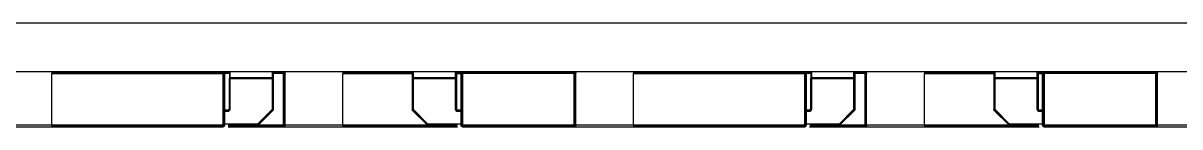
# Model space of a CAD drawing. Header units: millimetres. Extents: x 172 to 597, y 625 to 806.
# Drawn here: x 358.62 to 396.51, y 625.36 to 628.76 of the extents above; entities that cross this region are included whole.
import ezdxf

# ---------------------------------------------------------------- set-up
doc = ezdxf.new("R2010")
doc.units = ezdxf.units.MM

msp = doc.modelspace()

# ---------------------------------------------------------------- linework, layer by layer
at = {"color": 7, "linetype": 'Continuous', "lineweight": 25}
for p, q in [((520.623, 628.762), (175.961, 628.762)), ((520.623, 627.162), (175.961, 627.162)), ((359.564, 627.147), (365.164, 627.147)), ((359.564, 625.412), (359.564, 627.112)), ((359.564, 627.112), (365.164, 627.112)), ((365.164, 627.112), (365.164, 625.412)), ((365.199, 627.147), (365.2, 627.147)), ((365.199, 627.112), (365.199, 625.412)), ((365.214, 627.112), (365.214, 625.412)), ((365.215, 627.112), (365.214, 627.112)), ((365.215, 625.912), (365.215, 627.112)), ((365.364, 627.162), (365.364, 627.102)), ((365.376, 627.162), (365.376, 626.965)), ((366.814, 627.162), (366.814, 627.102)), ((366.814, 627.102), (366.814, 627.102)), ((366.814, 627.102), (366.814, 626.928)), ((366.814, 627.102), (366.814, 627.099)), ((366.814, 627.102), (366.814, 627.102)), ((367.149, 625.412), (367.149, 627.112)), ((367.184, 625.412), (367.184, 627.112)), ((369.089, 625.412), (369.089, 627.112)), ((371.364, 627.162), (371.364, 627.102)), ((371.375, 626.965), (371.375, 627.162)), ((372.814, 627.162), (372.814, 627.102)), ((372.814, 627.162), (372.814, 626.905)), ((372.814, 627.102), (372.814, 627.102)), ((372.814, 627.102), (372.814, 627.102)), ((372.814, 627.008), (372.814, 627.102)), ((372.964, 625.412), (372.964, 627.112)), ((372.978, 625.412), (372.978, 627.112)), ((376.674, 627.112), (373.013, 627.112)), ((373.013, 627.112), (373.013, 625.412)), ((373.013, 627.147), (376.674, 627.147)), ((376.674, 625.412), (376.674, 627.112)), ((376.709, 625.412), (376.709, 627.112)), ((378.614, 627.147), (384.214, 627.147)), ((378.614, 625.412), (378.614, 627.112)), ((378.614, 627.112), (384.214, 627.112)), ((384.214, 627.112), (384.214, 625.412)), ((384.249, 627.147), (384.25, 627.147)), ((384.249, 627.112), (384.249, 625.412)), ((384.264, 627.112), (384.264, 625.412)), ((384.265, 627.112), (384.264, 627.112)), ((384.265, 625.912), (384.265, 627.112)), ((384.414, 627.162), (384.414, 627.102)), ((384.426, 627.162), (384.426, 626.965)), ((385.864, 627.162), (385.864, 627.102)), ((385.864, 627.102), (385.864, 627.102)), ((385.864, 627.102), (385.864, 626.928)), ((385.864, 627.102), (385.864, 627.099)), ((385.864, 627.102), (385.864, 627.102)), ((386.199, 625.412), (386.199, 627.112)), ((386.234, 625.412), (386.234, 627.112)), ((388.139, 625.412), (388.139, 627.112)), ((390.414, 627.162), (390.414, 627.102)), ((390.425, 626.965), (390.425, 627.162)), ((391.864, 627.162), (391.864, 627.102)), ((391.864, 627.162), (391.864, 626.905)), ((391.864, 627.102), (391.864, 627.102)), ((391.864, 627.102), (391.864, 627.102)), ((391.864, 627.008), (391.864, 627.102)), ((392.014, 625.412), (392.014, 627.112)), ((392.028, 625.412), (392.028, 627.112)), ((395.724, 627.112), (392.063, 627.112)), ((392.063, 627.112), (392.063, 625.412)), ((392.063, 627.147), (395.724, 627.147)), ((395.724, 625.412), (395.724, 627.112)), ((395.759, 625.412), (395.759, 627.112)), ((365.214, 626.712), (365.214, 626.712)), ((365.214, 625.412), (365.214, 626.712)), ((365.214, 626.712), (365.214, 625.912)), ((365.364, 626.945), (365.376, 626.945)), ((365.364, 626.945), (365.364, 625.952)), ((365.376, 626.945), (365.376, 625.952)), ((365.376, 626.945), (365.404, 626.945)), ((366.774, 626.973), (365.404, 626.973)), ((366.774, 626.96), (365.404, 626.96)), ((365.404, 626.945), (366.774, 626.945)), ((365.404, 625.952), (365.404, 626.945)), ((366.774, 626.945), (366.802, 626.945)), ((366.774, 626.945), (366.774, 625.928)), ((366.802, 626.945), (366.814, 626.945)), ((366.802, 626.945), (366.802, 625.928)), ((366.814, 626.952), (366.814, 627.078)), ((366.814, 625.928), (366.814, 626.945)), ((366.814, 626.945), (366.814, 625.912)), ((366.814, 626.928), (366.814, 625.928)), ((366.814, 625.912), (366.814, 626.895)), ((371.364, 626.945), (371.375, 626.945)), ((371.364, 626.945), (371.364, 625.912)), ((371.375, 626.945), (371.404, 626.945)), ((371.375, 626.945), (371.375, 625.916)), ((372.774, 626.973), (371.404, 626.973)), ((372.774, 626.96), (371.404, 626.96)), ((371.404, 626.945), (372.774, 626.945)), ((371.404, 625.928), (371.404, 626.945)), ((372.774, 626.945), (372.774, 625.952)), ((372.774, 626.945), (372.802, 626.945)), ((372.802, 626.945), (372.814, 626.945)), ((372.802, 625.952), (372.802, 626.945)), ((372.814, 627.061), (372.814, 626.923)), ((372.814, 625.952), (372.814, 626.945)), ((372.814, 625.912), (372.814, 626.91)), ((372.814, 626.905), (372.814, 625.912)), ((372.814, 626.895), (372.814, 625.941)), ((384.264, 626.712), (384.264, 626.712)), ((384.264, 625.412), (384.264, 626.712)), ((384.264, 626.712), (384.264, 625.912)), ((384.414, 626.945), (384.426, 626.945)), ((384.414, 626.945), (384.414, 625.952)), ((384.426, 626.945), (384.426, 625.952)), ((384.426, 626.945), (384.454, 626.945)), ((385.824, 626.973), (384.454, 626.973)), ((385.824, 626.96), (384.454, 626.96)), ((384.454, 626.945), (385.824, 626.945)), ((384.454, 625.952), (384.454, 626.945)), ((385.824, 626.945), (385.852, 626.945)), ((385.824, 626.945), (385.824, 625.928)), ((385.852, 626.945), (385.864, 626.945)), ((385.852, 626.945), (385.852, 625.928)), ((385.864, 626.952), (385.864, 627.078)), ((385.864, 625.928), (385.864, 626.945)), ((385.864, 626.945), (385.864, 625.912)), ((385.864, 626.928), (385.864, 625.928)), ((385.864, 625.912), (385.864, 626.895)), ((390.414, 626.945), (390.425, 626.945)), ((390.414, 626.945), (390.414, 625.912)), ((390.425, 626.945), (390.425, 625.916)), ((390.425, 626.945), (390.454, 626.945)), ((391.824, 626.973), (390.454, 626.973)), ((391.824, 626.96), (390.454, 626.96)), ((390.454, 626.945), (391.824, 626.945)), ((390.454, 625.928), (390.454, 626.945)), ((391.824, 626.945), (391.824, 625.952)), ((391.824, 626.945), (391.852, 626.945)), ((391.852, 626.945), (391.864, 626.945)), ((391.852, 625.952), (391.852, 626.945)), ((391.864, 627.061), (391.864, 626.923)), ((391.864, 625.952), (391.864, 626.945)), ((391.864, 625.912), (391.864, 626.91)), ((391.864, 626.905), (391.864, 625.912)), ((391.864, 626.895), (391.864, 625.941)), ((365.364, 625.952), (365.376, 625.952)), ((365.376, 625.952), (365.404, 625.952)), ((372.774, 625.952), (372.802, 625.952)), ((372.802, 625.952), (372.814, 625.952)), ((372.814, 625.952), (372.814, 625.952)), ((384.414, 625.952), (384.426, 625.952)), ((384.426, 625.952), (384.454, 625.952)), ((391.824, 625.952), (391.852, 625.952)), ((391.852, 625.952), (391.864, 625.952)), ((391.864, 625.952), (391.864, 625.952)), ((365.324, 625.912), (365.214, 625.912)), ((365.324, 625.912), (365.324, 625.912)), ((366.774, 625.928), (366.298, 625.452)), ((366.314, 625.412), (366.814, 625.912)), ((366.814, 625.912), (366.314, 625.412)), ((366.794, 625.908), (366.318, 625.432)), ((366.326, 625.423), (366.802, 625.9)), ((366.802, 625.9), (366.326, 625.423)), ((366.802, 625.928), (366.774, 625.928)), ((366.814, 625.928), (366.802, 625.928)), ((366.802, 625.9), (366.802, 625.9)), ((366.811, 625.913), (366.811, 625.913)), ((366.814, 625.928), (366.814, 625.928)), ((366.814, 625.912), (366.814, 625.912)), ((371.364, 625.912), (371.864, 625.412)), ((371.869, 625.423), (371.375, 625.916)), ((371.88, 625.452), (371.404, 625.928)), ((372.825, 625.923), (372.825, 625.923)), ((372.964, 625.912), (372.854, 625.912)), ((384.374, 625.912), (384.264, 625.912)), ((384.374, 625.912), (384.374, 625.912)), ((385.824, 625.928), (385.348, 625.452)), ((385.364, 625.412), (385.864, 625.912)), ((385.864, 625.912), (385.364, 625.412)), ((385.844, 625.908), (385.368, 625.432)), ((385.376, 625.423), (385.852, 625.9)), ((385.852, 625.9), (385.376, 625.423)), ((385.852, 625.928), (385.824, 625.928)), ((385.864, 625.928), (385.852, 625.928)), ((385.852, 625.9), (385.852, 625.9)), ((385.861, 625.913), (385.861, 625.913)), ((385.864, 625.928), (385.864, 625.928)), ((385.864, 625.912), (385.864, 625.912)), ((390.414, 625.912), (390.914, 625.412)), ((390.919, 625.423), (390.425, 625.916)), ((390.93, 625.452), (390.454, 625.928)), ((391.875, 625.923), (391.875, 625.923)), ((392.014, 625.912), (391.904, 625.912)), ((365.164, 625.412), (359.564, 625.412)), ((365.164, 625.376), (359.564, 625.376)), ((359.564, 625.362), (365.164, 625.362)), ((365.33, 625.362), (367.149, 625.362)), ((365.339, 625.412), (366.298, 625.412)), ((366.298, 625.412), (366.298, 625.412)), ((366.298, 625.412), (366.314, 625.412)), ((366.313, 625.415), (366.313, 625.415)), ((366.314, 625.412), (366.313, 625.415)), ((366.314, 625.412), (366.314, 625.412)), ((366.326, 625.423), (366.326, 625.423)), ((369.089, 625.362), (372.848, 625.362)), ((371.864, 625.412), (372.838, 625.412)), ((376.674, 625.412), (373.013, 625.412)), ((373.013, 625.376), (376.674, 625.376)), ((373.013, 625.362), (376.674, 625.362)), ((384.214, 625.412), (378.614, 625.412)), ((384.214, 625.376), (378.614, 625.376)), ((378.614, 625.362), (384.214, 625.362)), ((384.38, 625.362), (386.199, 625.362)), ((384.389, 625.412), (385.348, 625.412)), ((385.348, 625.412), (385.348, 625.412)), ((385.348, 625.412), (385.364, 625.412)), ((385.363, 625.415), (385.363, 625.415)), ((385.364, 625.412), (385.363, 625.415)), ((385.364, 625.412), (385.364, 625.412)), ((385.376, 625.423), (385.376, 625.423)), ((388.139, 625.362), (391.898, 625.362)), ((390.914, 625.412), (391.888, 625.412)), ((395.724, 625.412), (392.063, 625.412)), ((392.063, 625.376), (395.724, 625.376)), ((392.063, 625.362), (395.724, 625.362))]:
    msp.add_line(p, q, dxfattribs=at)
at = {"color": 8, "linetype": 'Continuous', "lineweight": 25}
for p, q in [((365.199, 627.147), (365.364, 627.147)), ((365.364, 627.112), (365.215, 627.112)), ((365.404, 626.973), (365.404, 627.162)), ((366.774, 627.162), (366.774, 626.973)), ((366.802, 627.162), (366.802, 626.965)), ((366.814, 626.945), (366.814, 627.162)), ((366.814, 627.102), (366.814, 627.162)), ((366.814, 627.162), (366.814, 626.945)), ((366.814, 627.147), (367.149, 627.147)), ((367.149, 627.112), (366.814, 627.112)), ((366.814, 627.102), (366.814, 627.102)), ((369.089, 627.147), (371.364, 627.147)), ((369.089, 627.112), (371.364, 627.112)), ((371.404, 626.973), (371.404, 627.162)), ((372.774, 627.162), (372.774, 626.973)), ((372.802, 626.965), (372.802, 627.162)), ((372.814, 626.945), (372.814, 627.162)), ((372.814, 627.102), (372.814, 627.162)), ((372.814, 627.147), (372.978, 627.147)), ((372.814, 627.112), (372.964, 627.112)), ((384.249, 627.147), (384.414, 627.147)), ((384.414, 627.112), (384.265, 627.112)), ((384.454, 626.973), (384.454, 627.162)), ((385.824, 627.162), (385.824, 626.973)), ((385.852, 627.162), (385.852, 626.965)), ((385.864, 626.945), (385.864, 627.162)), ((385.864, 627.102), (385.864, 627.162)), ((385.864, 627.162), (385.864, 626.945)), ((385.864, 627.147), (386.199, 627.147)), ((386.199, 627.112), (385.864, 627.112)), ((385.864, 627.102), (385.864, 627.102)), ((388.139, 627.147), (390.414, 627.147)), ((388.139, 627.112), (390.414, 627.112)), ((390.454, 626.973), (390.454, 627.162)), ((391.824, 627.162), (391.824, 626.973)), ((391.852, 626.965), (391.852, 627.162)), ((391.864, 626.945), (391.864, 627.162)), ((391.864, 627.102), (391.864, 627.162)), ((391.864, 627.147), (392.028, 627.147)), ((391.864, 627.112), (392.014, 627.112)), ((366.814, 626.895), (366.814, 626.895)), ((385.864, 626.895), (385.864, 626.895)), ((365.324, 625.9), (365.214, 625.9)), ((365.214, 625.872), (365.324, 625.872)), ((372.964, 625.9), (372.854, 625.9)), ((372.854, 625.872), (372.964, 625.872)), ((384.374, 625.9), (384.264, 625.9)), ((384.264, 625.872), (384.374, 625.872)), ((392.014, 625.9), (391.904, 625.9)), ((391.904, 625.872), (392.014, 625.872)), ((366.298, 625.452), (365.214, 625.452)), ((365.335, 625.376), (367.149, 625.376)), ((366.298, 625.423), (365.339, 625.423)), ((367.149, 625.412), (366.315, 625.412)), ((371.863, 625.412), (369.089, 625.412)), ((372.843, 625.376), (369.089, 625.376)), ((371.869, 625.423), (372.839, 625.423)), ((372.964, 625.452), (371.88, 625.452)), ((385.348, 625.452), (384.264, 625.452)), ((384.385, 625.376), (386.199, 625.376)), ((385.348, 625.423), (384.389, 625.423)), ((386.199, 625.412), (385.365, 625.412)), ((390.913, 625.412), (388.139, 625.412)), ((391.893, 625.376), (388.139, 625.376)), ((390.919, 625.423), (391.889, 625.423)), ((392.014, 625.452), (390.93, 625.452))]:
    msp.add_line(p, q, dxfattribs=at)
at = {"color": 7, "linetype": 'Continuous', "lineweight": 25, "flags": 128}
for points in [[(365.164, 627.112), (365.168, 627.116), (365.172, 627.12), (365.176, 627.124), (365.18, 627.128), (365.184, 627.132), (365.187, 627.135), (365.19, 627.138), (365.193, 627.141)], [(367.199, 625.412), (367.199, 626.364), (367.199, 627.112)], [(373.013, 627.112), (373.009, 627.116), (373.005, 627.12), (373.001, 627.124), (372.997, 627.128), (372.994, 627.132), (372.99, 627.135), (372.987, 627.138), (372.985, 627.141)], [(376.724, 625.412), (376.724, 626.364), (376.724, 627.112)], [(384.214, 627.112), (384.218, 627.116), (384.222, 627.12), (384.226, 627.124), (384.23, 627.128), (384.234, 627.132), (384.237, 627.135), (384.24, 627.138), (384.243, 627.141)], [(386.249, 625.412), (386.249, 626.364), (386.249, 627.112)], [(392.063, 627.112), (392.059, 627.116), (392.055, 627.12), (392.051, 627.124), (392.047, 627.128), (392.044, 627.132), (392.04, 627.135), (392.037, 627.138), (392.035, 627.141)], [(395.774, 625.412), (395.774, 626.364), (395.774, 627.112)], [(365.404, 626.96), (365.404, 626.962), (365.404, 626.964), (365.404, 626.966), (365.404, 626.967), (365.404, 626.969), (365.404, 626.97), (365.404, 626.972), (365.404, 626.973)], [(365.404, 626.945), (365.404, 626.947), (365.404, 626.949), (365.404, 626.951), (365.404, 626.953), (365.404, 626.955), (365.404, 626.957), (365.404, 626.959), (365.404, 626.96)], [(366.774, 626.973), (366.774, 626.972), (366.774, 626.97), (366.774, 626.969), (366.774, 626.967), (366.774, 626.966), (366.774, 626.964), (366.774, 626.962), (366.774, 626.96)], [(366.774, 626.96), (366.774, 626.959), (366.774, 626.957), (366.774, 626.955), (366.774, 626.953), (366.774, 626.951), (366.774, 626.949), (366.774, 626.947), (366.774, 626.945)], [(366.814, 626.895), (366.814, 626.903), (366.814, 626.911), (366.814, 626.918), (366.814, 626.926), (366.814, 626.933), (366.814, 626.94), (366.814, 626.946), (366.814, 626.952)], [(371.404, 626.96), (371.404, 626.962), (371.404, 626.964), (371.404, 626.966), (371.404, 626.967), (371.404, 626.969), (371.404, 626.97), (371.404, 626.972), (371.404, 626.973)], [(371.404, 626.945), (371.404, 626.947), (371.404, 626.949), (371.404, 626.951), (371.404, 626.953), (371.404, 626.955), (371.404, 626.957), (371.404, 626.959), (371.404, 626.96)], [(372.774, 626.973), (372.774, 626.972), (372.774, 626.97), (372.774, 626.969), (372.774, 626.967), (372.774, 626.966), (372.774, 626.964), (372.774, 626.962), (372.774, 626.96)], [(372.774, 626.96), (372.774, 626.959), (372.774, 626.957), (372.774, 626.955), (372.774, 626.953), (372.774, 626.951), (372.774, 626.949), (372.774, 626.947), (372.774, 626.945)], [(372.814, 626.923), (372.814, 626.922), (372.814, 626.92), (372.814, 626.919), (372.814, 626.917), (372.814, 626.916), (372.814, 626.914), (372.814, 626.912), (372.814, 626.91)], [(372.814, 626.91), (372.814, 626.909), (372.814, 626.907), (372.814, 626.905), (372.814, 626.903), (372.814, 626.901), (372.814, 626.899), (372.814, 626.897), (372.814, 626.895)], [(384.454, 626.96), (384.454, 626.962), (384.454, 626.964), (384.454, 626.966), (384.454, 626.967), (384.454, 626.969), (384.454, 626.97), (384.454, 626.972), (384.454, 626.973)], [(384.454, 626.945), (384.454, 626.947), (384.454, 626.949), (384.454, 626.951), (384.454, 626.953), (384.454, 626.955), (384.454, 626.957), (384.454, 626.959), (384.454, 626.96)], [(385.824, 626.973), (385.824, 626.972), (385.824, 626.97), (385.824, 626.969), (385.824, 626.967), (385.824, 626.966), (385.824, 626.964), (385.824, 626.962), (385.824, 626.96)], [(385.824, 626.96), (385.824, 626.959), (385.824, 626.957), (385.824, 626.955), (385.824, 626.953), (385.824, 626.951), (385.824, 626.949), (385.824, 626.947), (385.824, 626.945)], [(385.864, 626.895), (385.864, 626.903), (385.864, 626.911), (385.864, 626.918), (385.864, 626.926), (385.864, 626.933), (385.864, 626.94), (385.864, 626.946), (385.864, 626.952)], [(390.454, 626.96), (390.454, 626.962), (390.454, 626.964), (390.454, 626.966), (390.454, 626.967), (390.454, 626.969), (390.454, 626.97), (390.454, 626.972), (390.454, 626.973)], [(390.454, 626.945), (390.454, 626.947), (390.454, 626.949), (390.454, 626.951), (390.454, 626.953), (390.454, 626.955), (390.454, 626.957), (390.454, 626.959), (390.454, 626.96)], [(391.824, 626.973), (391.824, 626.972), (391.824, 626.97), (391.824, 626.969), (391.824, 626.967), (391.824, 626.966), (391.824, 626.964), (391.824, 626.962), (391.824, 626.96)], [(391.824, 626.96), (391.824, 626.959), (391.824, 626.957), (391.824, 626.955), (391.824, 626.953), (391.824, 626.951), (391.824, 626.949), (391.824, 626.947), (391.824, 626.945)], [(391.864, 626.923), (391.864, 626.922), (391.864, 626.92), (391.864, 626.919), (391.864, 626.917), (391.864, 626.916), (391.864, 626.914), (391.864, 626.912), (391.864, 626.91)], [(391.864, 626.91), (391.864, 626.909), (391.864, 626.907), (391.864, 626.905), (391.864, 626.903), (391.864, 626.901), (391.864, 626.899), (391.864, 626.897), (391.864, 626.895)], [(365.324, 625.872), (365.324, 625.876), (365.324, 625.879), (365.324, 625.883), (365.324, 625.887), (365.324, 625.891), (365.324, 625.894), (365.324, 625.897), (365.324, 625.9)], [(366.774, 625.928), (366.777, 625.925), (366.78, 625.923), (366.782, 625.92), (366.785, 625.917), (366.787, 625.915), (366.79, 625.913), (366.792, 625.91), (366.794, 625.908)], [(366.794, 625.908), (366.796, 625.906), (366.798, 625.905), (366.799, 625.903), (366.8, 625.902), (366.801, 625.901), (366.802, 625.9), (366.802, 625.9), (366.802, 625.9)], [(372.854, 625.9), (372.854, 625.897), (372.854, 625.894), (372.854, 625.891), (372.854, 625.887), (372.854, 625.883), (372.854, 625.879), (372.854, 625.876), (372.854, 625.872)], [(384.374, 625.872), (384.374, 625.876), (384.374, 625.879), (384.374, 625.883), (384.374, 625.887), (384.374, 625.891), (384.374, 625.894), (384.374, 625.897), (384.374, 625.9)], [(385.824, 625.928), (385.827, 625.925), (385.83, 625.923), (385.832, 625.92), (385.835, 625.917), (385.837, 625.915), (385.84, 625.913), (385.842, 625.91), (385.844, 625.908)], [(385.844, 625.908), (385.846, 625.906), (385.848, 625.905), (385.849, 625.903), (385.85, 625.902), (385.851, 625.901), (385.852, 625.9), (385.852, 625.9), (385.852, 625.9)], [(391.904, 625.9), (391.904, 625.897), (391.904, 625.894), (391.904, 625.891), (391.904, 625.887), (391.904, 625.883), (391.904, 625.879), (391.904, 625.876), (391.904, 625.872)], [(366.318, 625.432), (366.315, 625.434), (366.313, 625.436), (366.311, 625.438), (366.308, 625.441), (366.306, 625.443), (366.303, 625.446), (366.3, 625.449), (366.298, 625.452)], [(366.298, 625.452), (366.3, 625.447), (366.302, 625.442), (366.304, 625.437), (366.305, 625.433), (366.307, 625.429), (366.309, 625.425), (366.31, 625.422), (366.311, 625.419)], [(366.298, 625.452), (366.298, 625.448), (366.298, 625.444), (366.298, 625.44), (366.298, 625.436), (366.298, 625.433), (366.298, 625.429), (366.298, 625.426), (366.298, 625.423)], [(366.298, 625.423), (366.298, 625.422), (366.298, 625.421), (366.298, 625.42), (366.298, 625.419), (366.298, 625.418), (366.298, 625.417), (366.298, 625.417), (366.298, 625.416)], [(366.323, 625.426), (366.322, 625.427), (366.322, 625.427), (366.321, 625.428), (366.32, 625.429), (366.32, 625.429), (366.319, 625.43), (366.318, 625.431), (366.318, 625.432)], [(385.368, 625.432), (385.365, 625.434), (385.363, 625.436), (385.361, 625.438), (385.358, 625.441), (385.356, 625.443), (385.353, 625.446), (385.35, 625.449), (385.348, 625.452)], [(385.348, 625.452), (385.35, 625.447), (385.352, 625.442), (385.354, 625.437), (385.355, 625.433), (385.357, 625.429), (385.359, 625.425), (385.36, 625.422), (385.361, 625.419)], [(385.348, 625.452), (385.348, 625.448), (385.348, 625.444), (385.348, 625.44), (385.348, 625.436), (385.348, 625.433), (385.348, 625.429), (385.348, 625.426), (385.348, 625.423)], [(385.348, 625.423), (385.348, 625.422), (385.348, 625.421), (385.348, 625.42), (385.348, 625.419), (385.348, 625.418), (385.348, 625.417), (385.348, 625.417), (385.348, 625.416)], [(385.373, 625.426), (385.372, 625.427), (385.372, 625.427), (385.371, 625.428), (385.37, 625.429), (385.37, 625.429), (385.369, 625.43), (385.368, 625.431), (385.368, 625.432)]]:
    msp.add_lwpolyline(points, dxfattribs=at)
at = {"color": 8, "linetype": 'Continuous', "lineweight": 25, "flags": 128}
for points in [[(366.814, 627.098), (366.814, 627.098), (366.814, 627.102)], [(385.864, 627.098), (385.864, 627.098), (385.864, 627.102)], [(366.814, 627.078), (366.814, 627.075), (366.814, 627.075)], [(366.814, 626.948), (366.814, 626.949), (366.814, 626.952)], [(385.864, 627.078), (385.864, 627.075), (385.864, 627.075)], [(385.864, 626.948), (385.864, 626.949), (385.864, 626.952)]]:
    msp.add_lwpolyline(points, dxfattribs=at)
at = {"color": 7, "linetype": 'Continuous', "lineweight": 25}
for centre, radius, start, end in [((365.152, 627.1), 0.0573, 44.5098, 77.9376), ((365.153, 627.1), 0.0572, 12.0531, 45.4946), ((347.53, 627.082), 19.284, 359.99, 0.0596), ((367.15, 627.081), 0.0659, 64.7745, 90.4684), ((367.161, 627.143), 0.0174, 351.691, 51.8998), ((367.095, 627.143), 0.0823, 337.3976, 357.8999), ((373.025, 627.1), 0.0572, 134.5101, 167.9429), ((379.014, 633.172), 8.528, 224.9463, 225.0079), ((373.025, 627.1), 0.0572, 102.0479, 135.4944), ((376.675, 627.081), 0.0659, 64.7745, 90.4684), ((376.686, 627.143), 0.0174, 351.691, 51.8998), ((376.62, 627.143), 0.0823, 337.3976, 357.8999), ((384.202, 627.1), 0.0573, 44.5098, 77.9376), ((384.203, 627.1), 0.0572, 12.0531, 45.4946), ((366.58, 627.082), 19.284, 359.99, 0.0596), ((386.2, 627.081), 0.0659, 64.7745, 90.4684), ((386.211, 627.143), 0.0174, 351.691, 51.8998), ((386.145, 627.143), 0.0823, 337.3976, 357.8999), ((392.075, 627.1), 0.0572, 134.5101, 167.9429), ((398.064, 633.172), 8.528, 224.9463, 225.0079), ((392.075, 627.1), 0.0572, 102.0479, 135.4944), ((395.725, 627.081), 0.0659, 64.7745, 90.4684), ((395.736, 627.143), 0.0174, 351.691, 51.8998), ((395.67, 627.143), 0.0823, 337.3976, 357.8999), ((365.389, 626.944), 0.025, 122.0784, 177.2146), ((365.403, 626.924), 0.0495, 88.9984, 123.6531), ((366.775, 626.924), 0.0495, 56.3519, 90.9999), ((366.789, 626.944), 0.0251, 2.8088, 57.9289), ((371.389, 626.944), 0.025, 122.0784, 177.2146), ((371.403, 626.924), 0.0495, 88.9984, 123.6531), ((372.775, 626.924), 0.0495, 56.3519, 90.9999), ((372.789, 626.944), 0.0251, 2.8088, 57.9289), ((384.439, 626.944), 0.025, 122.0784, 177.2146), ((384.453, 626.924), 0.0495, 88.9984, 123.6531), ((385.825, 626.924), 0.0495, 56.3519, 90.9999), ((385.839, 626.944), 0.0251, 2.8088, 57.9289), ((390.439, 626.944), 0.025, 122.0784, 177.2146), ((390.453, 626.924), 0.0495, 88.9984, 123.6531), ((391.825, 626.924), 0.0495, 56.3519, 90.9999), ((391.839, 626.944), 0.0251, 2.8088, 57.9289), ((365.324, 625.952), 0.08, 270, 0), ((365.324, 625.952), 0.04, 315, 0), ((372.854, 625.952), 0.08, 180, 270), ((372.854, 625.952), 0.04, 180, 225), ((372.854, 625.952), 0.04, 180, 225), ((384.374, 625.952), 0.08, 270, 0), ((384.374, 625.952), 0.04, 315, 0), ((391.904, 625.952), 0.08, 180, 270), ((391.904, 625.952), 0.04, 180, 225), ((391.904, 625.952), 0.04, 180, 225), ((365.324, 625.952), 0.04, 270, 315), ((374.966, 625.902), 9.642, 179.9404, 180.01), ((366.774, 625.928), 0.04, 315, 337.5), ((366.774, 625.928), 0.04, 315, 337.5), ((366.774, 625.928), 0.04, 337.5, 0), ((366.774, 625.928), 0.04, 337.5, 0), ((372.854, 625.952), 0.04, 225, 270), ((372.854, 625.952), 0.04, 225, 270), ((382.496, 625.902), 9.642, 179.9404, 180.01), ((384.374, 625.952), 0.04, 270, 315), ((394.016, 625.902), 9.642, 179.9404, 180.01), ((385.824, 625.928), 0.04, 315, 337.5), ((385.824, 625.928), 0.04, 315, 337.5), ((385.824, 625.928), 0.04, 337.5, 0), ((385.824, 625.928), 0.04, 337.5, 0), ((391.904, 625.952), 0.04, 225, 270), ((391.904, 625.952), 0.04, 225, 270), ((401.546, 625.902), 9.642, 179.9404, 180.01), ((365.164, 625.441), 0.0651, 269.5238, 295.8081), ((365.111, 625.38), 0.0817, 2.2627, 23.3367), ((365.176, 625.38), 0.0167, 306.9008, 8.5022), ((365.18, 625.414), 0.034, 292.0013, 355.5733), ((366.294, 625.461), 0.0449, 274.8087, 292.5479), ((368.421, 625.415), 2.123, 179.9865, 180.1005), ((366.298, 625.452), 0.04, 270, 292.5), ((366.298, 625.452), 0.04, 270, 292.5), ((366.294, 625.461), 0.0449, 292.4523, 310.1906), ((368.9, 626.491), 2.802, 202.4882, 202.5868), ((366.298, 625.452), 0.04, 292.5, 315), ((366.298, 625.452), 0.04, 292.5, 315), ((368.45, 627.553), 3.008, 224.9905, 225.071), ((367.15, 625.443), 0.0659, 269.5316, 295.2255), ((367.095, 625.38), 0.0825, 2.1142, 22.6812), ((367.161, 625.381), 0.0174, 308.1093, 8.3068), ((372.997, 625.414), 0.0339, 184.4034, 247.9953), ((373.001, 625.38), 0.0167, 171.5281, 233.1122), ((373.066, 625.38), 0.0813, 156.8233, 177.7827), ((373.013, 625.441), 0.0651, 244.1889, 270.4772), ((376.675, 625.443), 0.0659, 269.5316, 295.2255), ((376.62, 625.38), 0.0825, 2.1142, 22.6812), ((376.686, 625.381), 0.0174, 308.1093, 8.3068), ((384.214, 625.441), 0.0651, 269.5238, 295.8081), ((384.161, 625.38), 0.0817, 2.2627, 23.3367), ((384.226, 625.38), 0.0167, 306.9008, 8.5022), ((384.23, 625.414), 0.034, 292.0013, 355.5733), ((385.344, 625.461), 0.0449, 274.8087, 292.5479), ((387.471, 625.415), 2.123, 179.9865, 180.1005), ((385.348, 625.452), 0.04, 270, 292.5), ((385.348, 625.452), 0.04, 270, 292.5), ((385.344, 625.461), 0.0449, 292.4523, 310.1906), ((387.95, 626.491), 2.802, 202.4882, 202.5868), ((385.348, 625.452), 0.04, 292.5, 315), ((385.348, 625.452), 0.04, 292.5, 315), ((387.5, 627.553), 3.008, 224.9905, 225.071), ((386.2, 625.443), 0.0659, 269.5316, 295.2255), ((386.145, 625.38), 0.0825, 2.1142, 22.6812), ((386.211, 625.381), 0.0174, 308.1093, 8.3068), ((392.047, 625.414), 0.0339, 184.4034, 247.9953), ((392.051, 625.38), 0.0167, 171.5281, 233.1122), ((392.116, 625.38), 0.0813, 156.8233, 177.7827), ((392.063, 625.441), 0.0651, 244.1889, 270.4772), ((395.725, 625.443), 0.0659, 269.5316, 295.2255), ((395.67, 625.38), 0.0825, 2.1142, 22.6812), ((395.736, 625.381), 0.0174, 308.1093, 8.3068)]:
    msp.add_arc(centre, radius, start, end, dxfattribs=at)
for points in [[(359.564, 627.147), (359.564, 627.145), (359.564, 627.14), (359.564, 627.131), (359.564, 627.121), (359.564, 627.115), (359.564, 627.112)], [(365.164, 627.112), (365.164, 627.115), (365.164, 627.121), (365.164, 627.131), (365.164, 627.14), (365.164, 627.145), (365.164, 627.147)], [(365.199, 627.147), (365.201, 627.145), (365.206, 627.14), (365.21, 627.131), (365.213, 627.121), (365.214, 627.115), (365.214, 627.112)], [(365.215, 627.112), (365.214, 627.115), (365.214, 627.121), (365.211, 627.131), (365.206, 627.14), (365.202, 627.145), (365.2, 627.147)], [(367.149, 627.112), (367.149, 627.115), (367.149, 627.121), (367.149, 627.131), (367.149, 627.139), (367.149, 627.144), (367.149, 627.147)], [(367.171, 627.156), (367.175, 627.154), (367.183, 627.149), (367.192, 627.138), (367.198, 627.126), (367.199, 627.116), (367.199, 627.112)], [(369.089, 627.147), (369.089, 627.145), (369.089, 627.14), (369.089, 627.131), (369.089, 627.121), (369.089, 627.115), (369.089, 627.112)], [(372.964, 627.112), (372.964, 627.115), (372.964, 627.121), (372.967, 627.131), (372.972, 627.14), (372.976, 627.145), (372.978, 627.147)], [(373.013, 627.147), (373.013, 627.145), (373.013, 627.14), (373.013, 627.131), (373.013, 627.121), (373.013, 627.115), (373.013, 627.112)], [(376.674, 627.112), (376.674, 627.115), (376.674, 627.121), (376.674, 627.131), (376.674, 627.139), (376.674, 627.144), (376.674, 627.147)], [(376.696, 627.156), (376.7, 627.154), (376.708, 627.149), (376.717, 627.138), (376.723, 627.126), (376.724, 627.116), (376.724, 627.112)], [(378.614, 627.147), (378.614, 627.145), (378.614, 627.14), (378.614, 627.131), (378.614, 627.121), (378.614, 627.115), (378.614, 627.112)], [(384.214, 627.112), (384.214, 627.115), (384.214, 627.121), (384.214, 627.131), (384.214, 627.14), (384.214, 627.145), (384.214, 627.147)], [(384.249, 627.147), (384.251, 627.145), (384.256, 627.14), (384.26, 627.131), (384.263, 627.121), (384.264, 627.115), (384.264, 627.112)], [(384.265, 627.112), (384.264, 627.115), (384.264, 627.121), (384.261, 627.131), (384.256, 627.14), (384.252, 627.145), (384.25, 627.147)], [(386.199, 627.112), (386.199, 627.115), (386.199, 627.121), (386.199, 627.131), (386.199, 627.139), (386.199, 627.144), (386.199, 627.147)], [(386.221, 627.156), (386.225, 627.154), (386.233, 627.149), (386.242, 627.138), (386.248, 627.126), (386.249, 627.116), (386.249, 627.112)], [(388.139, 627.147), (388.139, 627.145), (388.139, 627.14), (388.139, 627.131), (388.139, 627.121), (388.139, 627.115), (388.139, 627.112)], [(392.014, 627.112), (392.014, 627.115), (392.014, 627.121), (392.017, 627.131), (392.022, 627.14), (392.026, 627.145), (392.028, 627.147)], [(392.063, 627.147), (392.063, 627.145), (392.063, 627.14), (392.063, 627.131), (392.063, 627.121), (392.063, 627.115), (392.063, 627.112)], [(395.724, 627.112), (395.724, 627.115), (395.724, 627.121), (395.724, 627.131), (395.724, 627.139), (395.724, 627.144), (395.724, 627.147)], [(395.746, 627.156), (395.75, 627.154), (395.758, 627.149), (395.767, 627.138), (395.773, 627.126), (395.774, 627.116), (395.774, 627.112)], [(359.564, 625.412), (359.564, 625.408), (359.564, 625.402), (359.564, 625.392), (359.564, 625.384), (359.564, 625.379), (359.564, 625.376)], [(359.564, 625.376), (359.564, 625.374), (359.564, 625.37), (359.564, 625.365), (359.564, 625.362), (359.564, 625.362), (359.564, 625.362)], [(365.164, 625.376), (365.164, 625.379), (365.164, 625.384), (365.164, 625.392), (365.164, 625.402), (365.164, 625.408), (365.164, 625.412)], [(365.164, 625.362), (365.164, 625.362), (365.164, 625.362), (365.164, 625.365), (365.164, 625.37), (365.164, 625.374), (365.164, 625.376)], [(365.214, 625.412), (365.214, 625.412), (365.213, 625.412), (365.21, 625.412), (365.206, 625.412), (365.201, 625.412), (365.199, 625.412)], [(365.214, 625.412), (365.214, 625.408), (365.213, 625.402), (365.21, 625.392), (365.206, 625.384), (365.201, 625.379), (365.199, 625.376)], [(365.199, 625.376), (365.202, 625.379), (365.206, 625.384), (365.211, 625.392), (365.214, 625.402), (365.214, 625.408), (365.214, 625.412)], [(367.149, 625.377), (367.149, 625.379), (367.149, 625.384), (367.149, 625.393), (367.149, 625.402), (367.149, 625.408), (367.149, 625.412)], [(367.149, 625.362), (367.149, 625.362), (367.149, 625.362), (367.149, 625.365), (367.149, 625.37), (367.149, 625.374), (367.149, 625.377)], [(367.199, 625.412), (367.199, 625.412), (367.198, 625.412), (367.195, 625.412), (367.191, 625.412), (367.186, 625.412), (367.184, 625.412)], [(369.089, 625.412), (369.089, 625.408), (369.089, 625.402), (369.089, 625.392), (369.089, 625.384), (369.089, 625.379), (369.089, 625.376)], [(369.089, 625.376), (369.089, 625.374), (369.089, 625.37), (369.089, 625.365), (369.089, 625.362), (369.089, 625.362), (369.089, 625.362)], [(372.964, 625.412), (372.964, 625.412), (372.964, 625.412), (372.967, 625.412), (372.972, 625.412), (372.976, 625.412), (372.978, 625.412)], [(372.978, 625.376), (372.976, 625.379), (372.972, 625.384), (372.967, 625.392), (372.964, 625.402), (372.964, 625.408), (372.964, 625.412)], [(373.013, 625.412), (373.013, 625.408), (373.013, 625.402), (373.013, 625.392), (373.013, 625.384), (373.013, 625.379), (373.013, 625.376)], [(373.013, 625.376), (373.013, 625.374), (373.013, 625.37), (373.013, 625.365), (373.013, 625.362), (373.013, 625.362), (373.013, 625.362)], [(376.674, 625.377), (376.674, 625.379), (376.674, 625.384), (376.674, 625.393), (376.674, 625.402), (376.674, 625.408), (376.674, 625.412)], [(376.674, 625.362), (376.674, 625.362), (376.674, 625.362), (376.674, 625.365), (376.674, 625.37), (376.674, 625.374), (376.674, 625.377)], [(376.724, 625.412), (376.724, 625.412), (376.723, 625.412), (376.72, 625.412), (376.716, 625.412), (376.711, 625.412), (376.709, 625.412)], [(378.614, 625.412), (378.614, 625.408), (378.614, 625.402), (378.614, 625.392), (378.614, 625.384), (378.614, 625.379), (378.614, 625.376)], [(378.614, 625.376), (378.614, 625.374), (378.614, 625.37), (378.614, 625.365), (378.614, 625.362), (378.614, 625.362), (378.614, 625.362)], [(384.214, 625.376), (384.214, 625.379), (384.214, 625.384), (384.214, 625.392), (384.214, 625.402), (384.214, 625.408), (384.214, 625.412)], [(384.214, 625.362), (384.214, 625.362), (384.214, 625.362), (384.214, 625.365), (384.214, 625.37), (384.214, 625.374), (384.214, 625.376)], [(384.264, 625.412), (384.264, 625.412), (384.263, 625.412), (384.26, 625.412), (384.256, 625.412), (384.251, 625.412), (384.249, 625.412)], [(384.264, 625.412), (384.264, 625.408), (384.263, 625.402), (384.26, 625.392), (384.256, 625.384), (384.251, 625.379), (384.249, 625.376)], [(384.249, 625.376), (384.252, 625.379), (384.256, 625.384), (384.261, 625.392), (384.264, 625.402), (384.264, 625.408), (384.264, 625.412)], [(386.199, 625.377), (386.199, 625.379), (386.199, 625.384), (386.199, 625.393), (386.199, 625.402), (386.199, 625.408), (386.199, 625.412)], [(386.199, 625.362), (386.199, 625.362), (386.199, 625.362), (386.199, 625.365), (386.199, 625.37), (386.199, 625.374), (386.199, 625.377)], [(386.249, 625.412), (386.249, 625.412), (386.248, 625.412), (386.245, 625.412), (386.241, 625.412), (386.236, 625.412), (386.234, 625.412)], [(388.139, 625.412), (388.139, 625.408), (388.139, 625.402), (388.139, 625.392), (388.139, 625.384), (388.139, 625.379), (388.139, 625.376)], [(388.139, 625.376), (388.139, 625.374), (388.139, 625.37), (388.139, 625.365), (388.139, 625.362), (388.139, 625.362), (388.139, 625.362)], [(392.014, 625.412), (392.014, 625.412), (392.014, 625.412), (392.017, 625.412), (392.022, 625.412), (392.026, 625.412), (392.028, 625.412)], [(392.028, 625.376), (392.026, 625.379), (392.022, 625.384), (392.017, 625.392), (392.014, 625.402), (392.014, 625.408), (392.014, 625.412)], [(392.063, 625.412), (392.063, 625.408), (392.063, 625.402), (392.063, 625.392), (392.063, 625.384), (392.063, 625.379), (392.063, 625.376)], [(392.063, 625.376), (392.063, 625.374), (392.063, 625.37), (392.063, 625.365), (392.063, 625.362), (392.063, 625.362), (392.063, 625.362)], [(395.724, 625.377), (395.724, 625.379), (395.724, 625.384), (395.724, 625.393), (395.724, 625.402), (395.724, 625.408), (395.724, 625.412)], [(395.724, 625.362), (395.724, 625.362), (395.724, 625.362), (395.724, 625.365), (395.724, 625.37), (395.724, 625.374), (395.724, 625.377)], [(395.774, 625.412), (395.774, 625.412), (395.773, 625.412), (395.77, 625.412), (395.766, 625.412), (395.761, 625.412), (395.759, 625.412)]]:
    msp.add_open_spline(points, degree=3, dxfattribs=at)
for points, knots in [([(365.164, 627.156), (365.164, 627.158), (365.164, 627.161), (365.164, 627.161), (365.164, 627.162)], [0, 0, 0, 0, 0.55974, 1, 1, 1, 1]), ([(365.164, 627.147), (365.164, 627.149), (365.164, 627.153), (365.164, 627.155), (365.164, 627.156)], [0, 0, 0, 0, 0.559874, 1, 1, 1, 1]), ([(365.209, 627.112), (365.207, 627.112), (365.204, 627.112), (365.201, 627.112), (365.199, 627.112)], [0, 0, 0, 0, 0.559874, 1, 1, 1, 1]), ([(365.214, 627.112), (365.214, 627.112), (365.213, 627.112), (365.21, 627.112), (365.209, 627.112)], [0, 0, 0, 0, 0.55974, 1, 1, 1, 1]), ([(367.149, 627.162), (367.153, 627.161), (367.161, 627.161), (367.168, 627.158), (367.171, 627.156)], [0, 0, 0, 0, 0.559746, 1, 1, 1, 1]), ([(367.171, 627.112), (367.167, 627.112), (367.16, 627.112), (367.153, 627.112), (367.149, 627.112)], [0, 0, 0, 0, 0.559741, 1, 1, 1, 1]), ([(367.184, 627.112), (367.182, 627.112), (367.178, 627.112), (367.173, 627.112), (367.171, 627.112)], [0, 0, 0, 0, 0.559883, 1, 1, 1, 1]), ([(372.802, 627.073), (372.805, 627.077), (372.812, 627.086), (372.813, 627.096), (372.814, 627.102)], [0, 0, 0, 0, 0.389886, 1, 1, 1, 1]), ([(372.814, 627.102), (372.814, 627.097), (372.814, 627.089), (372.814, 627.076), (372.814, 627.065), (372.814, 627.061)], [0, 0, 0, 0, 0.542423, 0.792924, 1, 1, 1, 1]), ([(372.969, 627.112), (372.967, 627.112), (372.964, 627.112), (372.964, 627.112), (372.964, 627.112)], [0, 0, 0, 0, 0.55974, 1, 1, 1, 1]), ([(372.978, 627.112), (372.976, 627.112), (372.972, 627.112), (372.97, 627.112), (372.969, 627.112)], [0, 0, 0, 0, 0.559874, 1, 1, 1, 1]), ([(373.013, 627.162), (373.013, 627.161), (373.013, 627.161), (373.013, 627.158), (373.013, 627.156)], [0, 0, 0, 0, 0.55974, 1, 1, 1, 1]), ([(373.013, 627.156), (373.013, 627.155), (373.013, 627.152), (373.013, 627.149), (373.013, 627.147)], [0, 0, 0, 0, 0.559874, 1, 1, 1, 1]), ([(376.674, 627.162), (376.678, 627.161), (376.686, 627.161), (376.693, 627.158), (376.696, 627.156)], [0, 0, 0, 0, 0.559746, 1, 1, 1, 1]), ([(376.696, 627.112), (376.692, 627.112), (376.685, 627.112), (376.678, 627.112), (376.674, 627.112)], [0, 0, 0, 0, 0.559741, 1, 1, 1, 1]), ([(376.709, 627.112), (376.707, 627.112), (376.703, 627.112), (376.698, 627.112), (376.696, 627.112)], [0, 0, 0, 0, 0.559883, 1, 1, 1, 1]), ([(384.214, 627.156), (384.214, 627.158), (384.214, 627.161), (384.214, 627.161), (384.214, 627.162)], [0, 0, 0, 0, 0.55974, 1, 1, 1, 1]), ([(384.214, 627.147), (384.214, 627.149), (384.214, 627.153), (384.214, 627.155), (384.214, 627.156)], [0, 0, 0, 0, 0.559874, 1, 1, 1, 1]), ([(384.259, 627.112), (384.257, 627.112), (384.254, 627.112), (384.251, 627.112), (384.249, 627.112)], [0, 0, 0, 0, 0.559874, 1, 1, 1, 1]), ([(384.264, 627.112), (384.264, 627.112), (384.263, 627.112), (384.26, 627.112), (384.259, 627.112)], [0, 0, 0, 0, 0.5597403, 1, 1, 1, 1]), ([(386.199, 627.162), (386.203, 627.161), (386.211, 627.161), (386.218, 627.158), (386.221, 627.156)], [0, 0, 0, 0, 0.559746, 1, 1, 1, 1]), ([(386.221, 627.112), (386.217, 627.112), (386.21, 627.112), (386.203, 627.112), (386.199, 627.112)], [0, 0, 0, 0, 0.559741, 1, 1, 1, 1]), ([(386.234, 627.112), (386.232, 627.112), (386.228, 627.112), (386.223, 627.112), (386.221, 627.112)], [0, 0, 0, 0, 0.559883, 1, 1, 1, 1]), ([(391.852, 627.073), (391.855, 627.077), (391.862, 627.086), (391.863, 627.096), (391.864, 627.102)], [0, 0, 0, 0, 0.389886, 1, 1, 1, 1]), ([(391.864, 627.102), (391.864, 627.097), (391.864, 627.089), (391.864, 627.076), (391.864, 627.065), (391.864, 627.061)], [0, 0, 0, 0, 0.542423, 0.792924, 1, 1, 1, 1]), ([(392.019, 627.112), (392.017, 627.112), (392.014, 627.112), (392.014, 627.112), (392.014, 627.112)], [0, 0, 0, 0, 0.55974, 1, 1, 1, 1]), ([(392.028, 627.112), (392.026, 627.112), (392.022, 627.112), (392.02, 627.112), (392.019, 627.112)], [0, 0, 0, 0, 0.559874, 1, 1, 1, 1]), ([(392.063, 627.162), (392.063, 627.161), (392.063, 627.161), (392.063, 627.158), (392.063, 627.156)], [0, 0, 0, 0, 0.55974, 1, 1, 1, 1]), ([(392.063, 627.156), (392.063, 627.155), (392.063, 627.152), (392.063, 627.149), (392.063, 627.147)], [0, 0, 0, 0, 0.559874, 1, 1, 1, 1]), ([(395.724, 627.162), (395.728, 627.161), (395.736, 627.161), (395.743, 627.158), (395.746, 627.156)], [0, 0, 0, 0, 0.559746, 1, 1, 1, 1]), ([(395.746, 627.112), (395.742, 627.112), (395.735, 627.112), (395.728, 627.112), (395.724, 627.112)], [0, 0, 0, 0, 0.559741, 1, 1, 1, 1]), ([(395.759, 627.112), (395.757, 627.112), (395.753, 627.112), (395.748, 627.112), (395.746, 627.112)], [0, 0, 0, 0, 0.559883, 1, 1, 1, 1]), ([(372.814, 626.91), (372.814, 626.917), (372.814, 626.933), (372.814, 626.967), (372.814, 626.991), (372.814, 627.008)], [0, 0, 0, 0, 0.201752, 0.44877, 1, 1, 1, 1]), ([(391.864, 626.91), (391.864, 626.917), (391.864, 626.933), (391.864, 626.967), (391.864, 626.991), (391.864, 627.008)], [0, 0, 0, 0, 0.201752, 0.44877, 1, 1, 1, 1]), ([(366.81, 625.913), (366.811, 625.913), (366.814, 625.912), (366.814, 625.912), (366.814, 625.912)], [0, 0, 0, 0, 0.210839, 1, 1, 1, 1]), ([(371.364, 625.912), (371.364, 625.912), (371.366, 625.912), (371.372, 625.915), (371.375, 625.916)], [0, 0, 0, 0, 0.554193, 1, 1, 1, 1]), ([(371.375, 625.916), (371.38, 625.918), (371.389, 625.922), (371.399, 625.926), (371.404, 625.928)], [0, 0, 0, 0, 0.55524, 1, 1, 1, 1]), ([(372.854, 625.872), (372.844, 625.881), (372.829, 625.896), (372.816, 625.92), (372.814, 625.934), (372.814, 625.941)], [0, 0, 0, 0, 0.5049033, 0.750087, 1, 1, 1, 1]), ([(385.86, 625.913), (385.861, 625.913), (385.864, 625.912), (385.864, 625.912), (385.864, 625.912)], [0, 0, 0, 0, 0.210839, 1, 1, 1, 1]), ([(390.414, 625.912), (390.414, 625.912), (390.416, 625.912), (390.422, 625.915), (390.425, 625.916)], [0, 0, 0, 0, 0.554193, 1, 1, 1, 1]), ([(390.425, 625.916), (390.43, 625.918), (390.439, 625.922), (390.449, 625.926), (390.454, 625.928)], [0, 0, 0, 0, 0.55524, 1, 1, 1, 1]), ([(391.904, 625.872), (391.894, 625.881), (391.879, 625.896), (391.866, 625.92), (391.864, 625.934), (391.864, 625.941)], [0, 0, 0, 0, 0.504903, 0.750087, 1, 1, 1, 1]), ([(357.624, 625.362), (357.667, 625.362), (357.752, 625.362), (358.272, 625.362), (358.904, 625.362), (359.344, 625.362), (359.564, 625.362)], [0, 0, 0, 0, 0.279633, 0.559261, 0.779629, 1, 1, 1, 1]), ([(359.564, 625.412), (359.32, 625.412), (358.833, 625.412), (358.215, 625.412), (357.776, 625.412), (357.708, 625.412), (357.674, 625.412)], [0, 0, 0, 0, 0.25, 0.5, 0.75, 1, 1, 1, 1]), ([(365.186, 625.412), (365.183, 625.412), (365.175, 625.412), (365.168, 625.412), (365.164, 625.412)], [0, 0, 0, 0, 0.5019142, 1, 1, 1, 1]), ([(365.186, 625.367), (365.182, 625.365), (365.175, 625.362), (365.167, 625.362), (365.164, 625.362)], [0, 0, 0, 0, 0.55974, 1, 1, 1, 1]), ([(365.164, 625.362), (365.168, 625.362), (365.176, 625.362), (365.183, 625.366), (365.186, 625.367)], [0, 0, 0, 0, 0.5597403, 1, 1, 1, 1]), ([(365.199, 625.412), (365.197, 625.412), (365.193, 625.412), (365.188, 625.412), (365.186, 625.412)], [0, 0, 0, 0, 0.591822, 1, 1, 1, 1]), ([(365.199, 625.376), (365.197, 625.374), (365.193, 625.371), (365.188, 625.368), (365.186, 625.367)], [0, 0, 0, 0, 0.559874, 1, 1, 1, 1]), ([(365.186, 625.367), (365.189, 625.368), (365.194, 625.371), (365.198, 625.375), (365.199, 625.376)], [0, 0, 0, 0, 0.559874, 1, 1, 1, 1]), ([(365.209, 625.389), (365.208, 625.387), (365.205, 625.382), (365.201, 625.378), (365.2, 625.376)], [0, 0, 0, 0, 0.559874, 1, 1, 1, 1]), ([(365.214, 625.412), (365.214, 625.407), (365.214, 625.4), (365.211, 625.392), (365.209, 625.389)], [0, 0, 0, 0, 0.55974, 1, 1, 1, 1]), ([(367.171, 625.412), (367.168, 625.412), (367.161, 625.412), (367.153, 625.412), (367.149, 625.412)], [0, 0, 0, 0, 0.501901, 1, 1, 1, 1]), ([(367.171, 625.367), (367.167, 625.365), (367.16, 625.362), (367.153, 625.362), (367.149, 625.362)], [0, 0, 0, 0, 0.5597458, 1, 1, 1, 1]), ([(367.149, 625.362), (367.192, 625.362), (367.277, 625.362), (367.797, 625.362), (368.429, 625.362), (368.869, 625.362), (369.089, 625.362)], [0, 0, 0, 0, 0.279633, 0.559261, 0.779629, 1, 1, 1, 1]), ([(367.184, 625.412), (367.182, 625.412), (367.178, 625.412), (367.173, 625.412), (367.171, 625.412)], [0, 0, 0, 0, 0.590302, 1, 1, 1, 1]), ([(367.199, 625.412), (367.199, 625.407), (367.198, 625.398), (367.192, 625.385), (367.183, 625.374), (367.175, 625.369), (367.171, 625.367)], [0, 0, 0, 0, 0.25, 0.5, 0.75, 1, 1, 1, 1]), ([(369.089, 625.412), (368.845, 625.412), (368.358, 625.412), (367.74, 625.412), (367.301, 625.412), (367.233, 625.412), (367.199, 625.412)], [0, 0, 0, 0, 0.25, 0.5, 0.75, 1, 1, 1, 1]), ([(371.869, 625.423), (371.867, 625.42), (371.864, 625.413), (371.864, 625.412), (371.864, 625.412)], [0, 0, 0, 0, 0.56529, 1, 1, 1, 1]), ([(371.88, 625.452), (371.878, 625.446), (371.873, 625.435), (371.87, 625.427), (371.869, 625.423)], [0, 0, 0, 0, 0.565249, 1, 1, 1, 1]), ([(372.978, 625.412), (372.98, 625.412), (372.984, 625.412), (372.989, 625.412), (372.991, 625.412)], [0, 0, 0, 0, 0.559874, 1, 1, 1, 1]), ([(372.991, 625.367), (372.989, 625.368), (372.984, 625.371), (372.98, 625.375), (372.978, 625.376)], [0, 0, 0, 0, 0.559874, 1, 1, 1, 1]), ([(372.991, 625.412), (372.995, 625.412), (373.002, 625.412), (373.01, 625.412), (373.013, 625.412)], [0, 0, 0, 0, 0.55974, 1, 1, 1, 1]), ([(373.013, 625.362), (373.009, 625.362), (373.001, 625.362), (372.994, 625.366), (372.991, 625.367)], [0, 0, 0, 0, 0.5597403, 1, 1, 1, 1]), ([(376.696, 625.412), (376.693, 625.412), (376.686, 625.412), (376.678, 625.412), (376.674, 625.412)], [0, 0, 0, 0, 0.501901, 1, 1, 1, 1]), ([(376.696, 625.367), (376.692, 625.365), (376.685, 625.362), (376.678, 625.362), (376.674, 625.362)], [0, 0, 0, 0, 0.559746, 1, 1, 1, 1]), ([(376.674, 625.362), (376.717, 625.362), (376.802, 625.362), (377.322, 625.362), (377.954, 625.362), (378.394, 625.362), (378.614, 625.362)], [0, 0, 0, 0, 0.279633, 0.559261, 0.779629, 1, 1, 1, 1]), ([(376.709, 625.412), (376.707, 625.412), (376.703, 625.412), (376.698, 625.412), (376.696, 625.412)], [0, 0, 0, 0, 0.590302, 1, 1, 1, 1]), ([(376.724, 625.412), (376.724, 625.407), (376.723, 625.398), (376.717, 625.385), (376.708, 625.374), (376.7, 625.369), (376.696, 625.367)], [0, 0, 0, 0, 0.25, 0.5, 0.75, 1, 1, 1, 1]), ([(378.614, 625.412), (378.37, 625.412), (377.883, 625.412), (377.265, 625.412), (376.826, 625.412), (376.758, 625.412), (376.724, 625.412)], [0, 0, 0, 0, 0.25, 0.5, 0.75, 1, 1, 1, 1]), ([(384.236, 625.412), (384.233, 625.412), (384.225, 625.412), (384.218, 625.412), (384.214, 625.412)], [0, 0, 0, 0, 0.501914, 1, 1, 1, 1]), ([(384.236, 625.367), (384.232, 625.365), (384.225, 625.362), (384.217, 625.362), (384.214, 625.362)], [0, 0, 0, 0, 0.5597405, 1, 1, 1, 1]), ([(384.214, 625.362), (384.218, 625.362), (384.226, 625.362), (384.233, 625.366), (384.236, 625.367)], [0, 0, 0, 0, 0.55974, 1, 1, 1, 1]), ([(384.249, 625.412), (384.247, 625.412), (384.243, 625.412), (384.238, 625.412), (384.236, 625.412)], [0, 0, 0, 0, 0.591822, 1, 1, 1, 1]), ([(384.249, 625.376), (384.247, 625.374), (384.243, 625.371), (384.238, 625.368), (384.236, 625.367)], [0, 0, 0, 0, 0.559874, 1, 1, 1, 1]), ([(384.236, 625.367), (384.239, 625.368), (384.244, 625.371), (384.248, 625.375), (384.249, 625.376)], [0, 0, 0, 0, 0.559874, 1, 1, 1, 1]), ([(384.259, 625.389), (384.258, 625.387), (384.255, 625.382), (384.251, 625.378), (384.25, 625.376)], [0, 0, 0, 0, 0.5598738, 1, 1, 1, 1]), ([(384.264, 625.412), (384.264, 625.407), (384.264, 625.4), (384.261, 625.392), (384.259, 625.389)], [0, 0, 0, 0, 0.5597403, 1, 1, 1, 1]), ([(386.221, 625.412), (386.218, 625.412), (386.211, 625.412), (386.203, 625.412), (386.199, 625.412)], [0, 0, 0, 0, 0.501901, 1, 1, 1, 1]), ([(386.221, 625.367), (386.217, 625.365), (386.21, 625.362), (386.203, 625.362), (386.199, 625.362)], [0, 0, 0, 0, 0.559746, 1, 1, 1, 1]), ([(386.199, 625.362), (386.242, 625.362), (386.327, 625.362), (386.847, 625.362), (387.479, 625.362), (387.919, 625.362), (388.139, 625.362)], [0, 0, 0, 0, 0.279633, 0.559261, 0.779629, 1, 1, 1, 1]), ([(386.234, 625.412), (386.232, 625.412), (386.228, 625.412), (386.223, 625.412), (386.221, 625.412)], [0, 0, 0, 0, 0.590302, 1, 1, 1, 1]), ([(386.249, 625.412), (386.249, 625.407), (386.248, 625.398), (386.242, 625.385), (386.233, 625.374), (386.225, 625.369), (386.221, 625.367)], [0, 0, 0, 0, 0.25, 0.5, 0.75, 1, 1, 1, 1]), ([(388.139, 625.412), (387.895, 625.412), (387.408, 625.412), (386.79, 625.412), (386.351, 625.412), (386.283, 625.412), (386.249, 625.412)], [0, 0, 0, 0, 0.25, 0.5, 0.75, 1, 1, 1, 1]), ([(390.919, 625.423), (390.917, 625.42), (390.914, 625.413), (390.914, 625.412), (390.914, 625.412)], [0, 0, 0, 0, 0.56529, 1, 1, 1, 1]), ([(390.93, 625.452), (390.928, 625.446), (390.923, 625.435), (390.92, 625.427), (390.919, 625.423)], [0, 0, 0, 0, 0.565249, 1, 1, 1, 1]), ([(392.028, 625.412), (392.03, 625.412), (392.034, 625.412), (392.039, 625.412), (392.041, 625.412)], [0, 0, 0, 0, 0.559874, 1, 1, 1, 1]), ([(392.041, 625.367), (392.039, 625.368), (392.034, 625.371), (392.03, 625.375), (392.028, 625.376)], [0, 0, 0, 0, 0.559874, 1, 1, 1, 1]), ([(392.041, 625.412), (392.045, 625.412), (392.052, 625.412), (392.06, 625.412), (392.063, 625.412)], [0, 0, 0, 0, 0.55974, 1, 1, 1, 1]), ([(392.063, 625.362), (392.059, 625.362), (392.051, 625.362), (392.044, 625.366), (392.041, 625.367)], [0, 0, 0, 0, 0.55974, 1, 1, 1, 1]), ([(395.746, 625.412), (395.743, 625.412), (395.736, 625.412), (395.728, 625.412), (395.724, 625.412)], [0, 0, 0, 0, 0.501901, 1, 1, 1, 1]), ([(395.746, 625.367), (395.742, 625.365), (395.735, 625.362), (395.728, 625.362), (395.724, 625.362)], [0, 0, 0, 0, 0.559746, 1, 1, 1, 1]), ([(395.724, 625.362), (395.767, 625.362), (395.852, 625.362), (396.372, 625.362), (397.004, 625.362), (397.444, 625.362), (397.664, 625.362)], [0, 0, 0, 0, 0.2796328, 0.5592612, 0.7796289, 1, 1, 1, 1]), ([(395.759, 625.412), (395.757, 625.412), (395.753, 625.412), (395.748, 625.412), (395.746, 625.412)], [0, 0, 0, 0, 0.590302, 1, 1, 1, 1]), ([(395.774, 625.412), (395.774, 625.407), (395.773, 625.398), (395.767, 625.385), (395.758, 625.374), (395.75, 625.369), (395.746, 625.367)], [0, 0, 0, 0, 0.25, 0.5, 0.75, 1, 1, 1, 1]), ([(397.664, 625.412), (397.42, 625.412), (396.933, 625.412), (396.315, 625.412), (395.876, 625.412), (395.808, 625.412), (395.774, 625.412)], [0, 0, 0, 0, 0.25, 0.5, 0.75, 1, 1, 1, 1])]:
    msp.add_open_spline(points, degree=3, knots=knots, dxfattribs=at)

doc.saveas('drawing.dxf')
